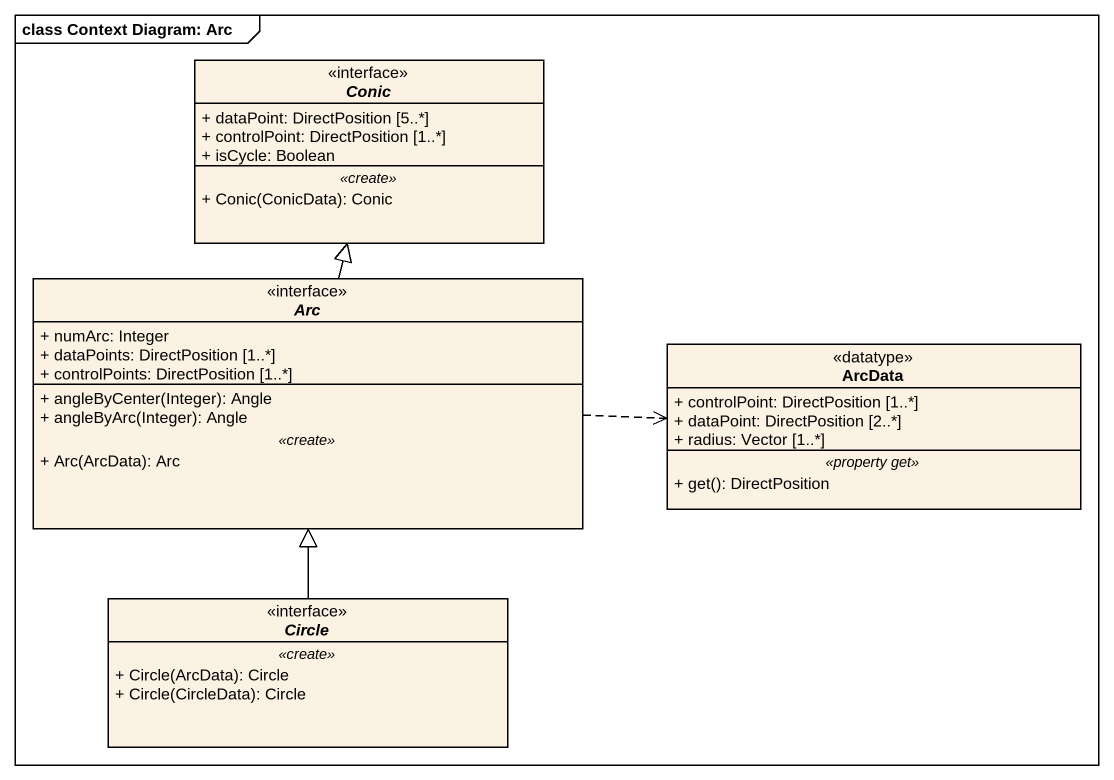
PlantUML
@startuml
mainframe class Context Diagram: Arc
hide circle
hide empty members
skinparam classAttributeIconSize 0
interface Conic {
  + dataPoint: DirectPosition [5..*]
  + controlPoint: DirectPosition [1..*]
  + isCycle: Boolean
  .. <<create>> ..
  + Conic(ConicData): Conic
}
interface Arc {
  + numArc: Integer
  + dataPoints: DirectPosition [1..*]
  + controlPoints: DirectPosition [1..*]
  --
  + angleByCenter(Integer): Angle
  + angleByArc(Integer): Angle
  .. <<create>> ..
  + Arc(ArcData): Arc
}
class ArcData <<datatype>> {
  + controlPoint: DirectPosition [1..*]
  + dataPoint: DirectPosition [2..*]
  + radius: Vector [1..*]
  .. <<property get>> ..
  + get(): DirectPosition
}
interface "Circle" as Circle_ {
  .. <<create>> ..
  + Circle(ArcData): Circle
  + Circle(CircleData): Circle
}
Arc -up-|> Conic
Arc .right.> ArcData
Circle_ -up-|> Arc
@enduml
